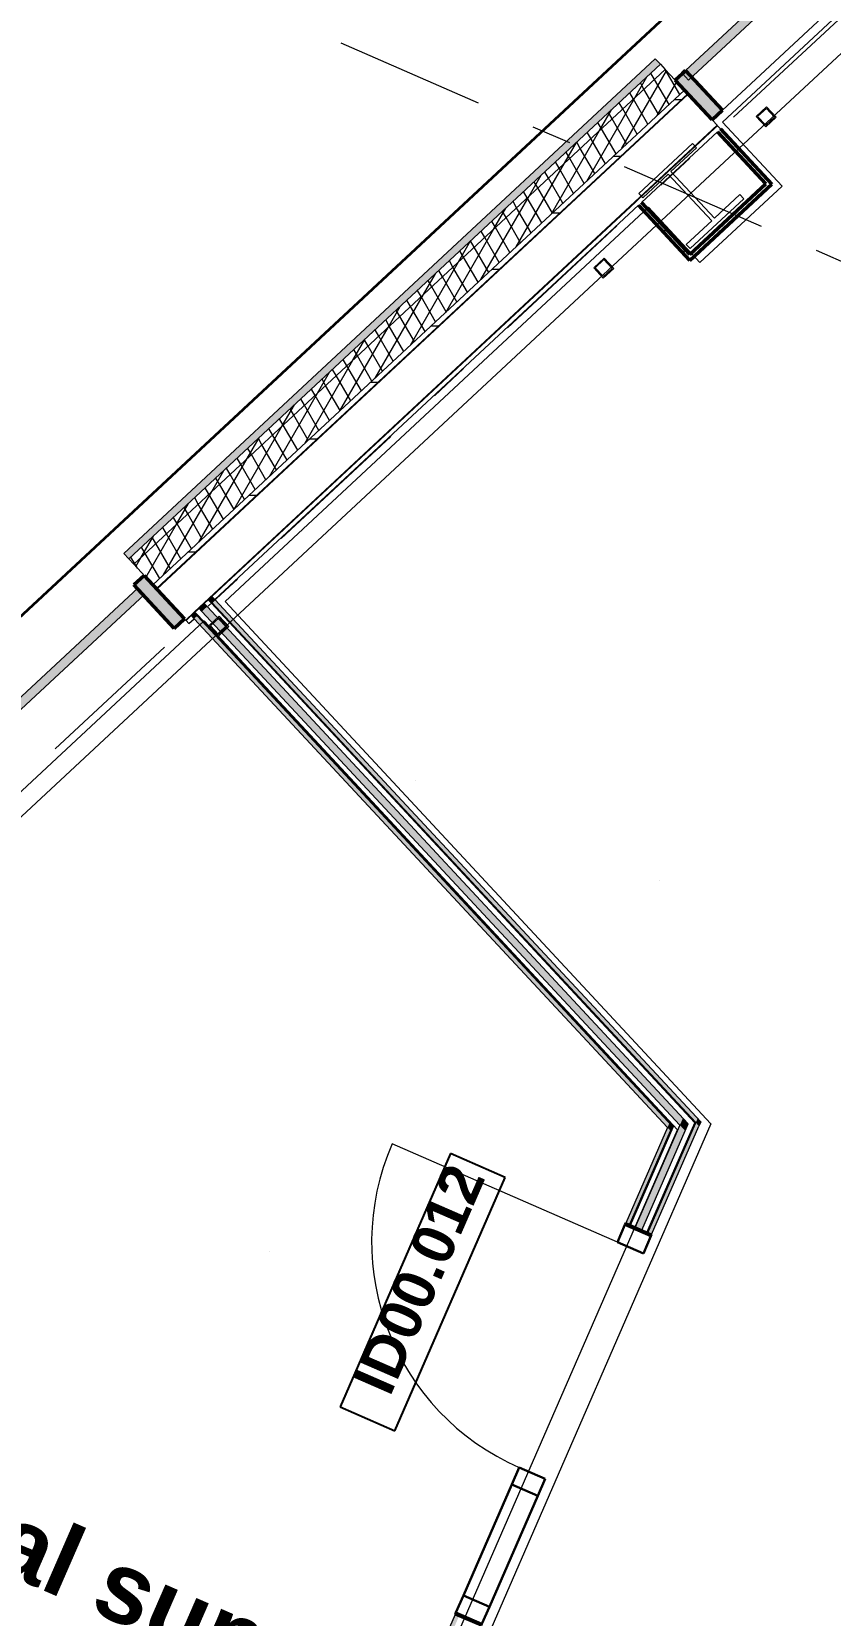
# Model space of a CAD drawing. Header units: millimetres. Extents: x -99530 to 90294, y -97212 to 56397.
# Drawn here: x -5422 to -2595, y -9363 to -3759 of the extents above; entities that cross this region are included whole.
import ezdxf
from ezdxf.enums import TextEntityAlignment as Align

# ---------------------------------------------------------------- set-up
doc = ezdxf.new("R2010")
doc.units = ezdxf.units.MM
doc.header["$MEASUREMENT"] = 0
doc.linetypes.add('Double Dashed', pattern=[1093.611073, 529.166651, -211.666656, 141.111112, -211.666656])
for name, color, linetype, lineweight, true_color in [('A-25-M_Wall_Ext_Pen_No__107', 7, 'Continuous', 15, 0xa6a6a6), ('A-25-M_Wall_Int_Pen_No__107', 7, 'Continuous', 15, 0xa6a6a6), ('A-25-M_Wall_Int_Pen_No__27', 7, 'Continuous', 50, 0x2a2a2a), ('New_A-05-M_Gross_Int_Circulation_Pen_No__74', 7, 'Continuous', 20, 0x606060), ('New_A-05-M_Gross_Int_Computing_Pen_No__74', 7, 'Continuous', 20, 0x606060), ('New_A-15-MG_Structural_Grid_Phase_2_Pen_No__222', 7, 'Continuous', 13, 0x65af33), ('New_A-20-M_Hard_Landscape_Pen_No__53', 7, 'Continuous', 35, 0x444444), ('New_A-25-M_Curtain_Wall_Pen_No__144', 7, 'Continuous', 0, 0xc8c8c8), ('New_A-25-M_Curtain_Wall_Pen_No__165', 7, 'Continuous', 0, 0x006060), ('New_A-25-M_Curtain_Wall_Pen_No__27', 7, 'Continuous', 50, 0x2a2a2a), ('New_A-25-M_Wall_Ext_Pen_No__107', 7, 'Continuous', 15, 0xa6a6a6), ('New_A-25-M_Wall_Int_Pen_No__107', 7, 'Continuous', 15, 0xa6a6a6), ('New_ArchiCAD Doors_Pen_No__43', 7, 'Continuous', 30, 0x444444), ('New_ArchiCAD Doors_Pen_No__63', 7, 'Continuous', 20, 0x606060)]:
    doc.layers.add(name, color=color, linetype=linetype, lineweight=lineweight, true_color=true_color)
for name, color, linetype in [('A-25-M_Wall_Int', 7, 'Continuous'), ('COLUMN.IFC Import', 7, 'Continuous'), ('New_A-05-M_Gross_Int_Circulation', 7, 'Continuous'), ('New_A-05-M_Gross_Int_Computing', 7, 'Continuous'), ('New_A-15-MG_Structural_Grid_Phase_2', 7, 'Continuous'), ('New_A-20-M_Floor_Slab', 7, 'Continuous'), ('New_A-20-M_Hard_Landscape', 7, 'Continuous'), ('New_A-25-M_Curtain_Wall', 7, 'Continuous'), ('New_A-25-M_Wall_Ext', 7, 'Continuous'), ('New_A-25-M_Wall_Int', 7, 'Continuous'), ('New_ArchiCAD Door Markers', 7, 'Continuous'), ('New_ArchiCAD Doors', 7, 'Continuous'), ('New_ArchiCAD Windows', 7, 'Continuous')]:
    doc.layers.add(name, color=color, linetype=linetype)
for name, color, linetype, lineweight in [('COLUMN.IFC Import_Pen_No__2', 8, 'Continuous', 15), ('G-10-P_Topo_Fence_Pen_No__2', 8, 'Continuous', 15), ('G-10-P_Topo_Tree_Planting_Pen_No__192', 7, 'Continuous', 13), ('New_A-20-M_Floor_Slab_Pen_No__89', 8, 'Continuous', 20), ('New_A-25-M_Curtain_Wall_Pen_No__1', 7, 'Continuous', 13), ('New_A-25-M_Curtain_Wall_Pen_No__87', 8, 'Continuous', 20), ('New_A-25-M_Wall_Ext_Pen_No__1', 7, 'Continuous', 13), ('New_A-25-M_Wall_Int_Pen_No__1', 7, 'Continuous', 13), ('New_ArchiCAD Door Markers_Pen_No__1', 7, 'Continuous', 13), ('New_ArchiCAD Door Markers_Pen_No__5', 7, 'Continuous', 25), ('New_ArchiCAD Doors_Pen_No__1', 7, 'Continuous', 13), ('New_ArchiCAD Windows_Pen_No__1', 7, 'Continuous', 13), ('New_ArchiCAD Zone Stamps_Pen_No__6', 7, 'Continuous', 35)]:
    doc.layers.add(name, color=color, linetype=linetype, lineweight=lineweight)
doc.styles.add('GENERATED_STYLE_1', font='')
doc.styles.add('GENERATED_STYLE_2', font='')
doc.styles.add('GENERATED_STYLE_3', font='')
doc.styles.add('GENERATED_STYLE_4', font='')
doc.styles.get('GENERATED_STYLE_1').set_extended_font_data('Arial', bold=True)
doc.styles.get('GENERATED_STYLE_2').set_extended_font_data('Swis721 BT', bold=True)
doc.styles.get('GENERATED_STYLE_3').set_extended_font_data('Arial')
doc.styles.get('GENERATED_STYLE_4').set_extended_font_data('Swis721 BT')
pattern_1 = [(60, (0, 0), (-43.30127, 25), []), (120, (0, 0), (43.30127, 25), [])]
pattern_2 = [(132.9404, (0, 0), (126.797, 117.9937), [0, -100]), (132.9404, (-97.46, -22.4), (126.797, 117.9937), [0, -100])]
pattern_3 = [(222.9404, (0, 0), (-117.9937, 126.797), [0, -100]), (222.9404, (22.4, -97.46), (-117.9937, 126.797), [0, -100])]
pattern_4 = [(312.9404, (0, 0), (126.797, 117.9937), [0, -100]), (312.9404, (97.46, 22.4), (126.797, 117.9937), [0, -100])]

# ---------------------------------------------------------------- blocks, each defined once
blk = doc.blocks.new('Technical support_INB 0106_7_1', base_point=(-5806, -10013))
at = {"layer": 'New_A-05-M_Gross_Int_Computing_Pen_No__74', "linetype": 'Continuous'}
for p, q in [((-4810.6, -5844.3), (-8636.7, -9404.3)), ((-3135.4, -7644.5), (-4810.6, -5844.3)), ((-5413.3, -12868.3), (-3135.4, -7644.5))]:
    blk.add_line(p, q, dxfattribs=at)
at = {"layer": 'New_ArchiCAD Zone Stamps_Pen_No__6'}
for tag, height, style, p in [('ROOM_NAME', 250, 'GENERATED_STYLE_1', (-6688.4, -8431.7)), ('zoneNameLine2', 250, 'GENERATED_STYLE_1', (-6876.8, -8863.9)), ('ROOM_NUMBER', 200, 'GENERATED_STYLE_3', (-7065.2, -9284.6)), ('measuredAreaCode', 200, 'GENERATED_STYLE_3', (-7222.3, -9644.7)), ('DUMMY_649', 200, 'GENERATED_STYLE_3', (-6914.9, -9778.7)), ('DUMMY_650', 200, 'GENERATED_STYLE_3', (-6425.5, -9992.1)), ('DUMMY_651', 133.3, 'GENERATED_STYLE_3', (-6146.2, -10098.7))]:
    blk.add_attdef(tag, text='', height=height, rotation=336.4404, dxfattribs=dict(at, style=style)).set_placement(p, align=Align.TOP_LEFT)
blk = doc.blocks.new('Reception _ Foyer_INB 0101_13_1', base_point=(-14362.8, -24718.3))
at = {"layer": 'New_A-05-M_Gross_Int_Circulation_Pen_No__74', "linetype": 'Continuous'}
for p, q in [((802.8, -561.8), (-2977.1, -4079.3)), ((-2977.1, -4079.3), (-2766, -4306.1)), ((-2766, -4306.1), (-3056.4, -4576.4)), ((-3239, -4380.3), (-4737.4, -5776.1)), ((-3056.4, -4576.4), (-3239, -4380.3)), ((-4737.4, -5776.1), (-3017.5, -7624.3)), ((-3017.5, -7624.3), (-7323.2, -17498.7))]:
    blk.add_line(p, q, dxfattribs=at)
at = {"layer": 'New_ArchiCAD Zone Stamps_Pen_No__6'}
for tag, height, style, p in [('ROOM_NAME', 250, 'GENERATED_STYLE_1', (-15222, -23147.2)), ('zoneNameLine2', 250, 'GENERATED_STYLE_1', (-15410.4, -23579.3)), ('ROOM_NUMBER', 200, 'GENERATED_STYLE_3', (-15598.9, -24000)), ('measuredAreaCode', 200, 'GENERATED_STYLE_3', (-15755.9, -24360.1)), ('DUMMY_649', 200, 'GENERATED_STYLE_3', (-15448.5, -24494.2)), ('DUMMY_650', 200, 'GENERATED_STYLE_3', (-14819.3, -24768.5)), ('DUMMY_651', 133.3, 'GENERATED_STYLE_3', (-14540, -24875.1))]:
    blk.add_attdef(tag, text='', height=height, rotation=336.4404, dxfattribs=dict(at, style=style)).set_placement(p, align=Align.TOP_LEFT)
blk = doc.blocks.new('Mesh_16_1', base_point=(-51572.4, -58963.6))
at = {"layer": 'New_A-20-M_Hard_Landscape_Pen_No__53', "linetype": 'Continuous', "flags": 128}
blk.add_lwpolyline([(-51572.4, -58963.6), (-45265.6, -58639.2, -0.034108), (-45057.8, -52905.3, -0.178607), (-35070.6, -32917.1), (-26069.7, -24531.6), (-21312.9, -26583.1), (-17526.8, -17988.7), (-18237.4, -17225), (-11233, -10707), (-10987.3, -10971), (402.2, -373.3), (-97.6, -155.4), (17121.8, 15868.6), (10987.7, 18539.3), (-39258.7, -28204.1, 0.179729), (-51322.3, -52208.8, 0.048754)], format="xyb", close=True, dxfattribs=at)
blk = doc.blocks.new('Slab_56_1', base_point=(-44734.1, -52924.7))
at = {"layer": 'New_A-20-M_Floor_Slab_Pen_No__89', "linetype": 'Continuous', "flags": 128}
blk.add_lwpolyline([(-44734.1, -52924.7), (-44734.3, -52924.7, -0.179811), (-34721.5, -33027.7), (-34721.9, -33027.2), (-25959.6, -24873.2), (-20981.6, -27043.9), (-17009.6, -17934.7), (-17703.3, -17189.1), (-11222.9, -11158.5), (-10852.6, -11556.4), (-2918.7, -4173.2), (921.4, -599.8), (3259.5, -1619.3), (2636.4, -2195.9), (2144.4, -3324.3), (-4596.3, -18782.9), (-10337.1, -31948.3), (-13252, -30677.2), (-20095.3, -46371.2, -0.415568), (-30017.2, -50195.9), (-38342, -69287.7, -0.234037), (-41521.4, -64901.1, -0.022084), (-42146.9, -60901.4), (-44895.7, -59706.6, -0.043731)], format="xyb", close=True, dxfattribs=at)
blk = doc.blocks.new('Curtain Wall_10_1')
at = {"layer": 'New_A-25-M_Curtain_Wall_Pen_No__144', "linetype": 'Continuous'}
for points in [[(685, -630.2), (721.6, -596.2), (590.8, -455.6), (554.2, -489.7)], [(-1949.9, -3082.2), (-1913.3, -3048.1), (-2044.1, -2907.6), (-2080.7, -2941.6)], [(-2976.6, -4037.6), (-3107.4, -3897), (-3144, -3931.1), (-3013.2, -4071.6)]]:
    blk.add_hatch(color=256, dxfattribs=at).paths.add_polyline_path(points)
at = {"layer": 'New_A-25-M_Curtain_Wall_Pen_No__165', "linetype": 'Continuous', "lineweight": 0, "true_color": 0x001818}
for points in [[(587, -502.9), (565.2, -479.4), (-2055.1, -2917.8), (-2033.3, -2941.2)], [(-2047.9, -2954.8), (-2069.7, -2931.4), (-3118.4, -3907.2), (-3096.6, -3930.7)]]:
    blk.add_hatch(color=168, dxfattribs=at).paths.add_polyline_path(points)
at = {"layer": 'New_A-25-M_Curtain_Wall_Pen_No__1', "linetype": 'Continuous'}
for p, q in [((554.2, -489.7), (-2044.1, -2907.6)), ((587, -502.9), (-2033.3, -2941.2)), ((565.2, -479.4), (587, -502.9)), ((-2080.7, -2941.6), (-3107.4, -3897)), ((-2047.9, -2954.8), (-3096.6, -3930.7)), ((-2069.7, -2931.4), (-2047.9, -2954.8)), ((-2055.1, -2917.8), (-2033.3, -2941.2)), ((-3118.4, -3907.2), (-3096.6, -3930.7))]:
    blk.add_line(p, q, dxfattribs=at)
at = {"layer": 'New_A-25-M_Curtain_Wall_Pen_No__27', "linetype": 'Continuous'}
for p, q in [((565.2, -479.4), (554.2, -489.7)), ((554.2, -489.7), (685, -630.2)), ((590.8, -455.6), (565.2, -479.4)), ((590.8, -455.6), (721.6, -596.2)), ((721.6, -596.2), (685, -630.2)), ((-2044.1, -2907.6), (-2055.1, -2917.8)), ((-2044.1, -2907.6), (-1913.3, -3048.1)), ((-2069.7, -2931.4), (-2080.7, -2941.6)), ((-2080.7, -2941.6), (-1949.9, -3082.2)), ((-2055.1, -2917.8), (-2069.7, -2931.4)), ((-1913.3, -3048.1), (-1949.9, -3082.2)), ((-3118.4, -3907.2), (-3144, -3931.1)), ((-3107.4, -3897), (-3118.4, -3907.2)), ((-3107.4, -3897), (-2976.6, -4037.6)), ((-3144, -3931.1), (-3013.2, -4071.6)), ((-2976.6, -4037.6), (-3013.2, -4071.6))]:
    blk.add_line(p, q, dxfattribs=at)
at = {"layer": 'New_A-25-M_Curtain_Wall_Pen_No__87', "linetype": 'Continuous', "flags": 128}
for points in [[(685, -630.2), (-1913.3, -3048.1)], [(-1949.9, -3082.2), (-2976.6, -4037.6)]]:
    blk.add_lwpolyline(points, dxfattribs=at)
blk = doc.blocks.new('Curtain Wall_17_1')
at = {"layer": 'New_A-25-M_Curtain_Wall_Pen_No__144', "linetype": 'Continuous'}
for points in [[(-5060.4, -5717.1), (-4917.3, -5870.9), (-4880.7, -5836.8), (-5023.8, -5683.1)], [(-5689.9, -6303), (-5546.9, -6456.7), (-5510.3, -6422.7), (-5653.3, -6268.9)], [(-6121.9, -6704.9), (-5978.8, -6858.7), (-5942.2, -6824.6), (-6085.3, -6670.9)], [(-6517.2, -7072.8), (-6374.1, -7226.5), (-6337.5, -7192.5), (-6480.6, -7038.7)]]:
    blk.add_hatch(color=256, dxfattribs=at).paths.add_polyline_path(points)
at = {"layer": 'New_A-25-M_Curtain_Wall_Pen_No__165', "linetype": 'Continuous', "lineweight": 0, "true_color": 0x001818}
for points in [[(-5622.9, -6309), (-5022.6, -5750.3), (-5044.4, -5726.9), (-5644.7, -6285.5)], [(-6054.9, -6710.9), (-5652.2, -6336.2), (-5674, -6312.8), (-6076.7, -6687.5)], [(-6450.2, -7078.8), (-6084.1, -6738.1), (-6105.9, -6714.7), (-6472, -7055.3)]]:
    blk.add_hatch(color=168, dxfattribs=at).paths.add_polyline_path(points)
at = {"layer": 'New_A-25-M_Curtain_Wall_Pen_No__1', "linetype": 'Continuous'}
for p, q in [((-5044.4, -5726.9), (-5644.7, -6285.5)), ((-5622.9, -6309), (-5022.6, -5750.3)), ((-5022.6, -5750.3), (-5044.4, -5726.9)), ((-5674, -6312.8), (-6076.7, -6687.5)), ((-5652.2, -6336.2), (-5674, -6312.8)), ((-5644.7, -6285.5), (-5622.9, -6309)), ((-6054.9, -6710.9), (-5652.2, -6336.2)), ((-6105.9, -6714.7), (-6472, -7055.3)), ((-6084.1, -6738.1), (-6105.9, -6714.7)), ((-6076.7, -6687.5), (-6054.9, -6710.9)), ((-6450.2, -7078.8), (-6084.1, -6738.1)), ((-6472, -7055.3), (-6450.2, -7078.8))]:
    blk.add_line(p, q, dxfattribs=at)
at = {"layer": 'New_A-25-M_Curtain_Wall_Pen_No__27', "linetype": 'Continuous'}
for p, q in [((-5023.8, -5683.1), (-5060.4, -5717.1)), ((-4880.7, -5836.8), (-5023.8, -5683.1)), ((-5060.4, -5717.1), (-4917.3, -5870.9)), ((-4917.3, -5870.9), (-4880.7, -5836.8)), ((-5653.3, -6268.9), (-5689.9, -6303)), ((-5510.3, -6422.7), (-5653.3, -6268.9)), ((-5689.9, -6303), (-5546.9, -6456.7)), ((-5546.9, -6456.7), (-5510.3, -6422.7)), ((-6085.3, -6670.9), (-6121.9, -6704.9)), ((-6121.9, -6704.9), (-5978.8, -6858.7)), ((-5942.2, -6824.6), (-6085.3, -6670.9)), ((-5978.8, -6858.7), (-5942.2, -6824.6)), ((-6480.6, -7038.7), (-6517.2, -7072.8)), ((-6337.5, -7192.5), (-6480.6, -7038.7)), ((-6517.2, -7072.8), (-6374.1, -7226.5)), ((-6374.1, -7226.5), (-6337.5, -7192.5))]:
    blk.add_line(p, q, dxfattribs=at)
blk = doc.blocks.new('*X624')
at = {"layer": 'New_A-25-M_Wall_Int_Pen_No__107', "linetype": 'Continuous'}
blk.add_hatch(color=256, dxfattribs=at).paths.add_polyline_path([(-3127.9, -7629.4), (-3126.7, -7629.2), (-3127.5, -7628.4)])
blk = doc.blocks.new('*X625')
at = {"layer": 'New_A-25-M_Wall_Int_Pen_No__107', "linetype": 'Continuous'}
blk.add_hatch(color=256, dxfattribs=at).paths.add_polyline_path([(-3116.6, -7603.4), (-4800.6, -5793.7), (-4818.9, -5810.7), (-3127.5, -7628.4)])
blk = doc.blocks.new('*X626')
at = {"layer": 'New_A-25-M_Wall_Int_Pen_No__107', "linetype": 'Continuous'}
blk.add_hatch(color=256, dxfattribs=at).paths.add_polyline_path([(-3098, -7623.3), (-3116.6, -7603.4), (-3127.5, -7628.4), (-3126.7, -7629.2), (-3098.4, -7624.3)])
blk = doc.blocks.new('Wall_136_1', base_point=(-5077.7, -5588.5))
at = {"layer": 'New_A-25-M_Wall_Int_Pen_No__107', "linetype": 'Continuous'}
for points in [[(-3064.8, -7604.7), (-4773.5, -5768.5), (-4784.5, -5778.7), (-3071.3, -7619.7)], [(-3165, -7621.8), (-4835.7, -5826.4), (-4846.7, -5836.6), (-3171.5, -7636.8)], [(-3064.8, -7604.7), (-3071.3, -7619.7), (-3053.7, -7616.7)], [(-3165, -7621.8), (-3171.5, -7636.8), (-3153.8, -7633.8)]]:
    blk.add_hatch(color=256, dxfattribs=at).paths.add_polyline_path(points)
at = {"layer": 'New_A-25-M_Wall_Int_Pen_No__107', "linetype": 'Continuous', "lineweight": 0, "true_color": 0x535353}
for points in [[(-3152.5, -7630.8), (-4833.6, -5824.4), (-4835.7, -5826.4), (-3153.8, -7633.8)], [(-3073.6, -7617.3), (-4784.5, -5778.7), (-4786.7, -5780.8), (-3074.9, -7620.3)], [(-3073.6, -7617.3), (-3074.9, -7620.3), (-3071.3, -7619.7)], [(-3152.5, -7630.8), (-3153.8, -7633.8), (-3150.3, -7633.2)]]:
    blk.add_hatch(color=251, dxfattribs=at).paths.add_polyline_path(points)
at = {"layer": 'New_A-25-M_Wall_Int_Pen_No__1', "linetype": 'Continuous'}
for p, q in [((-4835.7, -5826.4), (-3153.8, -7633.8)), ((-4833.6, -5824.4), (-3150.3, -7633.2)), ((-4818.9, -5810.7), (-3127.5, -7628.4)), ((-4800.6, -5793.7), (-3098, -7623.3)), ((-4786.7, -5780.8), (-3074.9, -7620.3)), ((-4784.5, -5778.7), (-3071.3, -7619.7)), ((-3127.5, -7628.4), (-3127.9, -7629.4)), ((-3098, -7623.3), (-3098.4, -7624.3))]:
    blk.add_line(p, q, dxfattribs=at)
at = {"layer": 'New_A-25-M_Wall_Int_Pen_No__1', "linetype": 'Continuous', "flags": 128}
for points in [[(-3053.7, -7616.7), (-4773.5, -5768.5)], [(-4846.7, -5836.6), (-3171.5, -7636.8)]]:
    blk.add_lwpolyline(points, dxfattribs=at)
at = {"layer": 'New_A-25-M_Wall_Int', "color": 250, "lineweight": 50, "true_color": 0x2a2a2a}
for name in ['*X625', '*X626', '*X624']:
    blk.add_blockref(name, (0, 0), dxfattribs=at)
blk = doc.blocks.new('*X823')
at = {"layer": 'New_A-25-M_Wall_Ext_Pen_No__107', "linetype": 'Continuous'}
blk.add_hatch(color=256, dxfattribs=at).paths.add_polyline_path([(-4818.9, -5810.7), (-4800.6, -5793.7), (-4810.8, -5782.7), (-4829.1, -5799.8)])
blk = doc.blocks.new('Rectangular Window Opening 19_5')
at = {"layer": 'New_ArchiCAD Windows_Pen_No__1', "linetype": 'Continuous'}
for p, q in [((-1020, 339), (-1020, 324)), ((1020, 324), (1020, 339)), ((-1020, 324), (-1020, 322)), ((-1020, 322), (-1020, 172)), ((1020, 322), (1020, 324)), ((1020, 172), (1020, 322)), ((-1020, 172), (-1020, 170)), ((-1020, 170), (-1020, 152)), ((1020, 170), (1020, 172)), ((1020, 152), (1020, 170)), ((-1020, 152), (-1020, 52)), ((1020, 52), (1020, 152)), ((-1020, 52), (-1020, 27)), ((-1020, 27), (-1020, 0)), ((1020, 27), (1020, 52)), ((1020, 0), (1020, 27))]:
    blk.add_line(p, q, dxfattribs=at)
blk = doc.blocks.new('Wall_261_1', base_point=(-3214.8, -3855))
at = {"layer": 'A-25-M_Wall_Ext_Pen_No__107', "linetype": 'Continuous'}
h = blk.add_hatch(dxfattribs=at)
h.set_pattern_fill('Plaster_0001', color=256, style=0, pattern_type=2)
h.set_pattern_definition(pattern_2)
h.paths.add_polyline_path([(-2994.9, -4113.3), (-2983.9, -4103.1), (-2994.1, -4092.1), (-3005.1, -4102.4)])
h = blk.add_hatch(dxfattribs=at)
h.set_pattern_fill('Plaster_0001', color=256, style=0, pattern_type=2)
h.set_pattern_definition(pattern_4)
h.paths.add_polyline_path([(-3274.4, -4373.4), (-3263.4, -4363.2), (-3273.6, -4352.2), (-3284.6, -4362.4)])
at = {"layer": 'New_A-25-M_Wall_Ext_Pen_No__107', "linetype": 'Continuous'}
for points in [[(-3214.8, -3855), (-5096, -5605.5), (-5077.6, -5625.2), (-3196.4, -3874.7)], [(-4784.5, -5778.7), (-4773.5, -5768.5), (-4783.7, -5757.5), (-4794.7, -5767.7)], [(-4846.7, -5836.6), (-4835.7, -5826.4), (-4846, -5815.4), (-4856.9, -5825.6)]]:
    blk.add_hatch(color=256, dxfattribs=at).paths.add_polyline_path(points)
h = blk.add_hatch(dxfattribs=at)
h.set_pattern_fill('Batt_Insulation_0001', color=256, style=0, pattern_type=2)
h.set_pattern_definition(pattern_1)
h.paths.add_polyline_path([(-3196.4, -3874.7), (-5077.6, -5625.2), (-5060.5, -5643.5), (-3179.4, -3893)])
h = blk.add_hatch(dxfattribs=at)
h.set_pattern_fill('Batt_Insulation_0001', color=256, style=0, pattern_type=2)
h.set_pattern_definition(pattern_1)
h.paths.add_polyline_path([(-3179.4, -3893), (-5060.5, -5643.5), (-4992.4, -5716.8), (-3111.3, -3966.2)])
h = blk.add_hatch(dxfattribs=at)
h.set_pattern_fill('Plywood_0001', color=256, style=0, pattern_type=2)
h.set_pattern_definition([(0, (0, 0), (0, 200), [])])
h.paths.add_polyline_path([(-3111.3, -3966.2), (-4992.4, -5716.8), (-4980.2, -5729.9), (-3099, -3979.4)])
at = {"layer": 'New_A-25-M_Wall_Ext_Pen_No__107', "linetype": 'Continuous', "lineweight": 0, "true_color": 0x535353}
for points in [[(-3099, -3979.4), (-4980.2, -5729.9), (-4978.8, -5731.4), (-3097.7, -3980.9)], [(-4843.8, -5813.4), (-2994.1, -4092.1), (-2995.5, -4090.7), (-4845.1, -5811.9)], [(-4786.7, -5780.8), (-4784.5, -5778.7), (-4794.7, -5767.7), (-4796.9, -5769.8)], [(-4847.3, -5814), (-4876.6, -5841.2), (-4875.3, -5842.7), (-4846, -5815.4)], [(-4846, -5815.4), (-4843.8, -5813.4), (-4845.1, -5811.9), (-4847.3, -5814)], [(-4835.7, -5826.4), (-4833.6, -5824.4), (-4843.8, -5813.4), (-4846, -5815.4)]]:
    blk.add_hatch(color=251, dxfattribs=at).paths.add_polyline_path(points)
at = {"layer": 'New_A-25-M_Wall_Ext_Pen_No__107', "linetype": 'Continuous'}
h = blk.add_hatch(dxfattribs=at)
h.set_pattern_fill('Plaster_0001', color=256, style=0, pattern_type=2)
h.set_pattern_definition(pattern_3)
h.paths.add_polyline_path([(-3263.4, -4363.2), (-2994.9, -4113.3), (-3005.1, -4102.4), (-3273.6, -4352.2)])
h = blk.add_hatch(dxfattribs=at)
h.set_pattern_fill('Plaster_0001', color=256, style=0, pattern_type=2)
h.set_pattern_definition(pattern_3)
h.paths.add_polyline_path([(-4773.5, -5768.5), (-3274.4, -4373.4), (-3284.6, -4362.4), (-4783.7, -5757.5)])
h = blk.add_hatch(dxfattribs=at)
h.set_pattern_fill('Plaster_0001', color=256, style=0, pattern_type=2)
h.set_pattern_definition(pattern_3)
h.paths.add_polyline_path([(-4856.9, -5825.6), (-4875.3, -5842.7), (-4865, -5853.7), (-4846.7, -5836.6)])
at = {"layer": 'New_A-25-M_Wall_Ext_Pen_No__1', "linetype": 'Continuous'}
for p, q in [((-3196.4, -3874.7), (-5077.6, -5625.2)), ((-3179.4, -3893), (-5060.5, -5643.5)), ((-3111.3, -3966.2), (-4992.4, -5716.8)), ((-3099, -3979.4), (-4980.2, -5729.9)), ((-3097.7, -3980.9), (-4978.8, -5731.4)), ((-2995.5, -4090.7), (-4845.1, -5811.9)), ((-3005.1, -4102.4), (-3273.6, -4352.2)), ((-2994.1, -4092.1), (-3005.1, -4102.4)), ((-3284.6, -4362.4), (-4783.7, -5757.5)), ((-3273.6, -4352.2), (-3284.6, -4362.4)), ((-4796.9, -5769.8), (-4810.8, -5782.7)), ((-4786.7, -5780.8), (-4796.9, -5769.8)), ((-4783.7, -5757.5), (-4794.7, -5767.7)), ((-4784.5, -5778.7), (-4794.7, -5767.7)), ((-4773.5, -5768.5), (-4783.7, -5757.5)), ((-4847.3, -5814), (-4876.6, -5841.2)), ((-4856.9, -5825.6), (-4875.3, -5842.7)), ((-4846, -5815.4), (-4856.9, -5825.6)), ((-4856.9, -5825.6), (-4846.7, -5836.6)), ((-4845.1, -5811.9), (-4847.3, -5814)), ((-4846, -5815.4), (-4835.7, -5826.4)), ((-4829.1, -5799.8), (-4843.8, -5813.4)), ((-4833.6, -5824.4), (-4843.8, -5813.4)), ((-4810.8, -5782.7), (-4829.1, -5799.8)), ((-4818.9, -5810.7), (-4829.1, -5799.8)), ((-4800.6, -5793.7), (-4810.8, -5782.7))]:
    blk.add_line(p, q, dxfattribs=at)
at = {"layer": 'New_A-25-M_Wall_Ext_Pen_No__1', "linetype": 'Continuous', "flags": 128}
for points in [[(-3214.8, -3855), (-5096, -5605.5)], [(-3214.8, -3855), (-3196.4, -3874.7)], [(-3196.4, -3874.7), (-3179.4, -3893)], [(-3179.4, -3893), (-3111.3, -3966.2)], [(-3111.3, -3966.2), (-3099, -3979.4)], [(-3099, -3979.4), (-3097.7, -3980.9)], [(-3097.7, -3980.9), (-2995.5, -4090.7)], [(-3263.4, -4363.2), (-2994.9, -4113.3)], [(-2995.5, -4090.7), (-2994.1, -4092.1)], [(-2994.1, -4092.1), (-2983.9, -4103.1)], [(-4773.5, -5768.5), (-3274.4, -4373.4)], [(-4865, -5853.7), (-4846.7, -5836.6)]]:
    blk.add_lwpolyline(points, dxfattribs=at)
at = {"layer": 'New_A-25-M_Wall_Ext', "color": 250, "lineweight": 50, "true_color": 0x2a2a2a}
blk.add_blockref('*X823', (0, 0), dxfattribs=at)
at = {"layer": 'New_ArchiCAD Windows', "color": 251, "linetype": 'Continuous', "lineweight": 20, "true_color": 0x606060, "xscale": -0.9999999999999999, "zscale": 1000, "rotation": 222.9403661904006}
blk.add_blockref('Rectangular Window Opening 19_5', (-5842.7, -6300.3), dxfattribs=at)
blk = doc.blocks.new('Wall_414_1', base_point=(-3494.3, -4115))
at = {"layer": 'A-25-M_Wall_Int_Pen_No__107', "linetype": 'Continuous'}
h = blk.add_hatch(dxfattribs=at)
h.set_pattern_fill('Plaster_0001', color=256, style=0, pattern_type=2)
h.set_pattern_definition(pattern_4)
h.paths.add_polyline_path([(-3274.4, -4373.4), (-3092.6, -4568.8), (-3091.8, -4547.6), (-3263.4, -4363.2)])
at = {"layer": 'A-25-M_Wall_Int_Pen_No__27', "linetype": 'Continuous', "flags": 128}
for points in [[(-3091.8, -4547.6), (-3263.4, -4363.2)], [(-3274.4, -4373.4), (-3092.6, -4568.8)]]:
    blk.add_lwpolyline(points, dxfattribs=at)
blk = doc.blocks.new('Wall_415_1', base_point=(-3091.8, -4547.6))
at = {"layer": 'A-25-M_Wall_Int_Pen_No__107', "linetype": 'Continuous'}
h = blk.add_hatch(dxfattribs=at)
h.set_pattern_fill('Plaster_0001', color=256, style=0, pattern_type=2)
h.set_pattern_definition([(42.9404, (0, 0), (-117.9937, 126.797), [0, -100]), (42.9404, (-22.4, 97.46), (-117.9937, 126.797), [0, -100])])
h.paths.add_polyline_path([(-3092.6, -4568.8), (-2802.1, -4298.5), (-2823.3, -4297.7), (-3091.8, -4547.6)])
at = {"layer": 'A-25-M_Wall_Int_Pen_No__27', "linetype": 'Continuous', "flags": 128}
for points in [[(-3092.6, -4568.8), (-2802.1, -4298.5)], [(-2823.3, -4297.7), (-3091.8, -4547.6)]]:
    blk.add_lwpolyline(points, dxfattribs=at)
blk = doc.blocks.new('Wall_416_1', base_point=(-2823.3, -4297.7))
at = {"layer": 'A-25-M_Wall_Int_Pen_No__107', "linetype": 'Continuous'}
h = blk.add_hatch(dxfattribs=at)
h.set_pattern_fill('Plaster_0001', color=256, style=0, pattern_type=2)
h.set_pattern_definition(pattern_2)
h.paths.add_polyline_path([(-2802.1, -4298.5), (-2983.9, -4103.1), (-2994.9, -4113.3), (-2823.3, -4297.7)])
at = {"layer": 'A-25-M_Wall_Int_Pen_No__27', "linetype": 'Continuous', "flags": 128}
for points in [[(-2994.9, -4113.3), (-2823.3, -4297.7)], [(-2802.1, -4298.5), (-2983.9, -4103.1)]]:
    blk.add_lwpolyline(points, dxfattribs=at)
blk = doc.blocks.new('Standard grid marker_23')
at = {"layer": 'New_A-15-MG_Structural_Grid_Phase_2_Pen_No__222', "linetype": 'Double Dashed'}
blk.add_line((2642.7, 0), (48997.9, 0), dxfattribs=at)
at = {"layer": 'New_A-15-MG_Structural_Grid_Phase_2_Pen_No__222', "style": 'GENERATED_STYLE_4'}
blk.add_attdef('AC_MarkerText_1', text='', height=350, rotation=113.5, dxfattribs=at).set_placement((-500, -1294.1), align=Align.MIDDLE_CENTER)
blk = doc.blocks.new('Discrete Accessory 212')
at = {"layer": 'COLUMN.IFC Import_Pen_No__2', "linetype": 'Continuous'}
for p, q in [((-25, 25), (25, 25)), ((-25, -25), (-25, 25)), ((-21, 21), (-21, -21)), ((21, 21), (-21, 21)), ((21, -21), (21, 21)), ((25, 25), (25, -25)), ((25, -25), (-25, -25)), ((-21, -21), (21, -21))]:
    blk.add_line(p, q, dxfattribs=at)
blk = doc.blocks.new('Discrete Accessory 226')
at = {"layer": 'COLUMN.IFC Import_Pen_No__2', "linetype": 'Continuous'}
for p, q in [((-25, 25), (25, 25)), ((-25, -25), (-25, 25)), ((-21, 21), (-21, -21)), ((21, 21), (-21, 21)), ((21, -21), (21, 21)), ((25, 25), (25, -25)), ((25, -25), (-25, -25)), ((-21, -21), (21, -21))]:
    blk.add_line(p, q, dxfattribs=at)
blk = doc.blocks.new('Discrete Accessory 227')
at = {"layer": 'COLUMN.IFC Import_Pen_No__2', "linetype": 'Continuous'}
for p, q in [((-25, 25), (25, 25)), ((-25, -25), (-25, 25)), ((-21, 21), (-21, -21)), ((21, 21), (-21, 21)), ((21, -21), (21, 21)), ((25, 25), (25, -25)), ((25, -25), (-25, -25)), ((-21, -21), (21, -21))]:
    blk.add_line(p, q, dxfattribs=at)
blk = doc.blocks.new('Column 98')
at = {"layer": 'COLUMN.IFC Import_Pen_No__2', "linetype": 'Continuous'}
for p, q in [((-129.4, 133.35), (129.4, 133.35)), ((-129.4, 112.85), (-129.4, 133.35)), ((-6.4, 112.85), (-129.4, 112.85)), ((-6.4, -112.85), (-6.4, 112.85)), ((6.4, 112.85), (6.4, -112.85)), ((129.4, 112.85), (6.4, 112.85)), ((129.4, 133.35), (129.4, 112.85)), ((-129.4, -112.85), (-6.4, -112.85)), ((-129.4, -133.35), (-129.4, -112.85)), ((129.4, -133.35), (-129.4, -133.35)), ((6.4, -112.85), (129.4, -112.85)), ((129.4, -112.85), (129.4, -133.35))]:
    blk.add_line(p, q, dxfattribs=at)
blk = doc.blocks.new('*X1850')
at = {"layer": 'New_A-25-M_Wall_Int_Pen_No__107', "linetype": 'Continuous'}
blk.add_hatch(color=256, dxfattribs=at).paths.add_polyline_path([(-3127.9, -7629.4), (-3285.2, -7990.2), (-3262.3, -8000.2), (-3108.9, -7648.3), (-3126.7, -7629.2)])
blk = doc.blocks.new('*X1851')
at = {"layer": 'New_A-25-M_Wall_Int_Pen_No__107', "linetype": 'Continuous'}
blk.add_hatch(color=256, dxfattribs=at).paths.add_polyline_path([(-3108.9, -7648.3), (-3098.4, -7624.3), (-3126.7, -7629.2)])
blk = doc.blocks.new('Door with Sidelight on Side 2 19_3')
at = {"layer": 'New_ArchiCAD Doors_Pen_No__1', "linetype": 'Continuous'}
for p, q in [((-755, -15), (-755, 0)), ((755, -15), (755, 0)), ((-755, -18), (-755, -15)), ((-755, -37), (-755, -18)), ((-755, -62), (-755, -37)), ((755, -18), (755, -15)), ((755, -37), (755, -18)), ((755, -62), (755, -37)), ((-755, -82), (-755, -62)), ((-755, -85), (-755, -82)), ((-755, -100), (-755, -85)), ((755, -82), (755, -62)), ((755, -85), (755, -82)), ((755, -100), (755, -85))]:
    blk.add_line(p, q, dxfattribs=at)
at = {"layer": 'New_ArchiCAD Doors_Pen_No__43', "linetype": 'Continuous'}
for p, q in [((-748, 0), (-755, 0)), ((-755, 0), (-755, -100)), ((-682, 0), (-748, 0)), ((-748, 0), (-748, -100)), ((-254, 0), (-682, 0)), ((-682, 0), (-682, -100)), ((-682, -100), (-682, 0)), ((-254, -100), (-254, 0)), ((-188, 0), (-254, 0)), ((-254, 0), (-254, -100)), ((-188, -100), (-188, 0)), ((748, 0), (682, 0)), ((682, 0), (682, -100)), ((748, 0), (755, 0)), ((748, -100), (748, 0)), ((755, 0), (755, -100)), ((-748, -100), (-755, -100)), ((-748, -100), (-682, -100)), ((-682, -100), (-254, -100)), ((-254, -100), (-188, -100)), ((682, -100), (748, -100)), ((748, -100), (755, -100))]:
    blk.add_line(p, q, dxfattribs=at)
at = {"layer": 'New_ArchiCAD Doors_Pen_No__63', "linetype": 'Continuous'}
blk.add_line((682, 0), (682, 870), dxfattribs=at)
blk.add_arc((682, 0), 870, 90, 180, dxfattribs=at)
blk = doc.blocks.new('Door Stamp 17_68')
at = {"layer": 'New_ArchiCAD Door Markers_Pen_No__5', "linetype": 'Continuous'}
for p, q in [((732.5, 667.3), (-244.6, 667.3)), ((-244.6, 667.3), (-244.6, 455.5)), ((732.5, 455.5), (732.5, 667.3)), ((-244.6, 455.5), (732.5, 455.5)), ((-244.6, 455.5), (732.5, 455.5))]:
    blk.add_line(p, q, dxfattribs=at)
at = {"layer": 'New_ArchiCAD Door Markers_Pen_No__1', "style": 'GENERATED_STYLE_2'}
blk.add_attdef('AC_WIDO_ID', text='', height=150, dxfattribs=at).set_placement((-185.8, 500.4), align=Align.BOTTOM_LEFT)
blk = doc.blocks.new('Wall_563_1', base_point=(-7251.6, -17243.8))
at = {"layer": 'New_A-25-M_Wall_Int_Pen_No__107', "linetype": 'Continuous', "lineweight": 0, "true_color": 0x535353}
for points in [[(-3074.9, -7620.3), (-3244, -8008.1), (-3241.2, -8009.3), (-3072.6, -7622.7)], [(-3071.3, -7619.7), (-3074.9, -7620.3), (-3072.6, -7622.7)], [(-3153.8, -7633.8), (-3305.4, -7981.4), (-3302.7, -7982.6), (-3151.6, -7636.2)], [(-3150.3, -7633.2), (-3153.8, -7633.8), (-3151.6, -7636.2)]]:
    blk.add_hatch(color=251, dxfattribs=at).paths.add_polyline_path(points)
at = {"layer": 'New_A-25-M_Wall_Int_Pen_No__107', "linetype": 'Continuous'}
for points in [[(-3071.3, -7619.7), (-3241.2, -8009.3), (-3227.5, -8015.3), (-3060.2, -7631.7)], [(-3053.7, -7616.7), (-3071.3, -7619.7), (-3060.2, -7631.7)], [(-3171.5, -7636.8), (-3319.2, -7975.4), (-3305.4, -7981.4), (-3160.4, -7648.8)], [(-3153.8, -7633.8), (-3171.5, -7636.8), (-3160.4, -7648.8)], [(-4493.9, -10669.5), (-4480.2, -10675.5), (-3909, -9365.5), (-3922.7, -9359.5)]]:
    blk.add_hatch(color=256, dxfattribs=at).paths.add_polyline_path(points)
at = {"layer": 'New_A-25-M_Wall_Int_Pen_No__1', "linetype": 'Continuous'}
for p, q in [((-3083.2, -7639.3), (-3074.9, -7620.3)), ((-3072.6, -7622.7), (-3071.3, -7619.7)), ((-3305.4, -7981.4), (-3160.4, -7648.8)), ((-3302.7, -7982.6), (-3151.6, -7636.2)), ((-3285.2, -7990.2), (-3136.2, -7648.4)), ((-3262.3, -8000.2), (-3108.9, -7648.3)), ((-3244, -8008.1), (-3083.2, -7639.3)), ((-3241.2, -8009.3), (-3072.6, -7622.7)), ((-3160.4, -7648.8), (-3153.8, -7633.8)), ((-3151.6, -7636.2), (-3150.3, -7633.2)), ((-3136.2, -7648.4), (-3127.9, -7629.4)), ((-3108.9, -7648.3), (-3098.4, -7624.3)), ((-3305.4, -7981.4), (-3319.2, -7975.4)), ((-3302.7, -7982.6), (-3305.4, -7981.4)), ((-3285.2, -7990.2), (-3302.7, -7982.6)), ((-3262.3, -8000.2), (-3285.2, -7990.2)), ((-3244, -8008.1), (-3262.3, -8000.2)), ((-3241.2, -8009.3), (-3244, -8008.1)), ((-3227.5, -8015.3), (-3241.2, -8009.3)), ((-3909, -9365.5), (-3922.7, -9359.5))]:
    blk.add_line(p, q, dxfattribs=at)
at = {"layer": 'New_A-25-M_Wall_Int_Pen_No__1', "linetype": 'Continuous', "flags": 128}
for points in [[(-3053.7, -7616.7), (-3060.2, -7631.7)], [(-3171.5, -7636.8), (-3319.2, -7975.4)], [(-3227.5, -8015.3), (-3060.2, -7631.7)], [(-3922.7, -9359.5), (-4493.9, -10669.5)]]:
    blk.add_lwpolyline(points, dxfattribs=at)
at = {"layer": 'New_A-25-M_Wall_Int', "color": 250, "lineweight": 50, "true_color": 0x2a2a2a}
for name in ['*X1850', '*X1851']:
    blk.add_blockref(name, (0, 0), dxfattribs=at)
at = {"layer": 'New_ArchiCAD Door Markers'}
ref = blk.add_blockref('Door Stamp 17_68', (-3620.9, -8667.4), dxfattribs=dict(at, rotation=66.44041158399823))
ref.add_attrib('AC_WIDO_ID', 'ID00.012', dxfattribs={"layer": 'New_ArchiCAD Door Markers_Pen_No__1', "color": 7, "height": 150, "rotation": 66.4404, "style": 'GENERATED_STYLE_2'}).set_placement((-4112.8, -8610.8), align=Align.BOTTOM_LEFT)
at = {"layer": 'New_ArchiCAD Doors', "color": 251, "linetype": 'Continuous', "lineweight": 20, "true_color": 0x606060, "zscale": 1000, "rotation": 66.44041158399823}
blk.add_blockref('Door with Sidelight on Side 2 19_3', (-3620.9, -8667.4), dxfattribs=at)
blk = doc.blocks.new('Standard grid marker_45')
at = {"layer": 'New_A-15-MG_Structural_Grid_Phase_2_Pen_No__222', "linetype": 'Double Dashed'}
blk.add_line((2937.8, 0), (29897.5, 0), dxfattribs=at)
at = {"layer": 'New_A-15-MG_Structural_Grid_Phase_2_Pen_No__222', "style": 'GENERATED_STYLE_4'}
for tag, p in [('AC_MarkerText_1_0', (-500, 43.4)), ('AC_MarkerText_1_1', (33335.4, 43.4))]:
    blk.add_attdef(tag, text='', height=350, rotation=180, dxfattribs=at).set_placement(p, align=Align.MIDDLE_CENTER)

msp = doc.modelspace()

# ---------------------------------------------------------------- linework, layer by layer
at = {"layer": 'G-10-P_Topo_Fence_Pen_No__2', "linetype": 'Continuous'}
for p, q in [((-4064.8, -6407.6), (-4064.8, -6407.6)), ((-3198.8, -6763.2), (-3198.8, -6763.2))]:
    msp.add_line(p, q, dxfattribs=at)
at = {"layer": 'G-10-P_Topo_Tree_Planting_Pen_No__192', "linetype": 'Continuous'}
msp.add_line((-4579.3, -8077), (-4579.3, -8077), dxfattribs=at)

# ---------------------------------------------------------------- block references
at = {"layer": 'A-25-M_Wall_Int', "color": 250, "lineweight": 50, "true_color": 0x2a2a2a}
for name, p in [('Wall_416_1', (-2823.3, -4297.7)), ('Wall_415_1', (-3091.8, -4547.6)), ('Wall_414_1', (-3494.3, -4115))]:
    msp.add_blockref(name, p, dxfattribs=at)
at = {"layer": 'COLUMN.IFC Import', "linetype": 'Continuous', "zscale": 1000}
for name, p, rotation in [('Discrete Accessory 212', (-2822.6, -4060.9), 222.940410901894), ('Column 98', (-3087, -4341.2), 42.940411571261), ('Discrete Accessory 226', (-3397.2, -4595.7), 222.940410901894), ('Discrete Accessory 227', (-4758.9, -5862.8), 222.940410901894)]:
    msp.add_blockref(name, p, dxfattribs=dict(at, rotation=rotation))
at = {"layer": 'New_A-05-M_Gross_Int_Circulation', "linetype": 'Continuous'}
msp.add_blockref('Reception _ Foyer_INB 0101_13_1', (-14362.8, -24718.3), dxfattribs=at)
at = {"layer": 'New_A-05-M_Gross_Int_Computing', "linetype": 'Continuous'}
ref = msp.add_blockref('Technical support_INB 0106_7_1', (-5806, -10013), dxfattribs=at)
ref.add_attrib('ROOM_NAME', 'Technical support', dxfattribs={"layer": 'New_ArchiCAD Zone Stamps_Pen_No__6', "color": 7, "height": 250, "rotation": 336.4404, "style": 'GENERATED_STYLE_1'}).set_placement((-6688.4, -8431.7), align=Align.TOP_LEFT)
at = {"layer": 'New_A-15-MG_Structural_Grid_Phase_2', "color": 8, "linetype": 'Continuous', "lineweight": 15, "zscale": 1000}
for name, p, rotation in [('Standard grid marker_23', (3387.7, 1823.7), 222.9404146370858), ('Standard grid marker_45', (18901.3, -13928.7), 156.4404115840001)]:
    msp.add_blockref(name, p, dxfattribs=dict(at, rotation=rotation))
at = {"layer": 'New_A-20-M_Floor_Slab', "color": 8, "linetype": 'Continuous', "lineweight": 20}
msp.add_blockref('Slab_56_1', (-44734.1, -52924.7), dxfattribs=at)
at = {"layer": 'New_A-20-M_Hard_Landscape', "color": 49, "lineweight": 35, "true_color": 0x444444}
msp.add_blockref('Mesh_16_1', (-51572.4, -58963.6), dxfattribs=at)
at = {"layer": 'New_A-25-M_Curtain_Wall', "linetype": 'Continuous', "lineweight": 0}
for name in ['Curtain Wall_10_1', 'Curtain Wall_17_1']:
    msp.add_blockref(name, (0, 0), dxfattribs=at)
at = {"layer": 'New_A-25-M_Wall_Ext', "color": 250, "lineweight": 50, "true_color": 0x2a2a2a}
msp.add_blockref('Wall_261_1', (-3214.8, -3855), dxfattribs=at)
at = {"layer": 'New_A-25-M_Wall_Int', "color": 250, "lineweight": 50, "true_color": 0x2a2a2a}
for name, p in [('Wall_136_1', (-5077.7, -5588.5)), ('Wall_563_1', (-7251.6, -17243.8))]:
    msp.add_blockref(name, p, dxfattribs=at)

doc.saveas('drawing.dxf')
